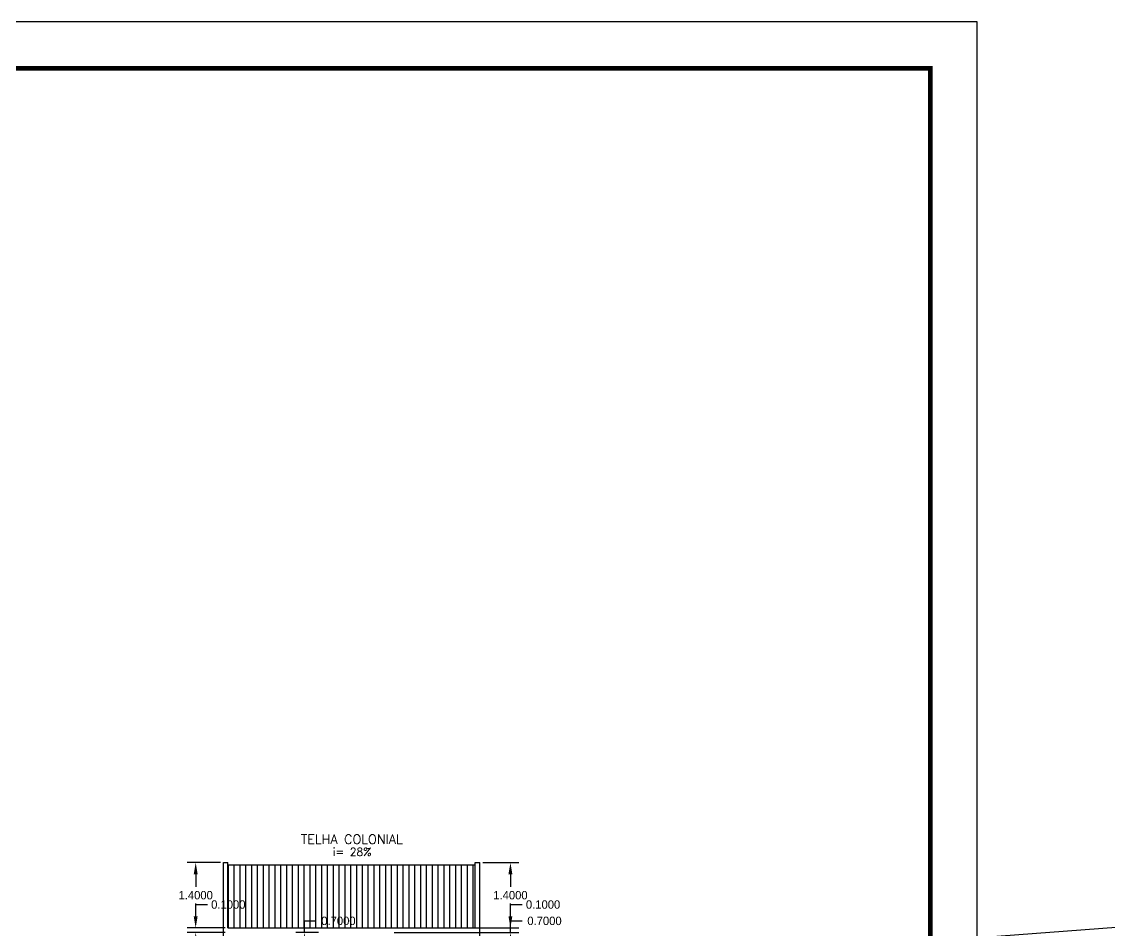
# Model space of a CAD drawing. Extents: x 1223 to 2114, y 507 to 973.
# Drawn here: x 1961.52 to 1984.84, y 643.52 to 662.98 of the extents above; entities that cross this region are included whole.
import ezdxf

# ---------------------------------------------------------------- set-up
doc = ezdxf.new("R2010")
doc.units = 0
doc.header["$MEASUREMENT"] = 0
doc.layers.get('0').update_dxf_attribs({"linetype": 'CONTINUOUS'})
doc.layers.get('DEFPOINTS').update_dxf_attribs({"linetype": 'CONTINUOUS'})
for name, color, linetype in [('FORMATO', 4, 'CONTINUOUS'), ('JANELAS', 8, 'CONTINUOUS'), ('JANELAS_INTERNO', 2, 'CONTINUOUS'), ('PAREDE', 2, 'CONTINUOUS'), ('REBAIXO', 8, 'CONTINUOUS')]:
    doc.layers.add(name, color=color, linetype=linetype)
doc.styles.add('PADRAO_TXT', font='romans.shx')
doc.dimstyles.get("Standard").update_dxf_attribs({"dimtxt": 0.18, "dimasz": 0.18, "dimexe": 0.18, "dimexo": 0.0625, "dimgap": 0.09, "dimtad": 0, "dimtih": 1, "dimtoh": 1, "dimdec": 4, "dimzin": 0, "dimdsep": 46, "dimtxsty": 'Standard', "dimcen": 0.09, "dimadec": 0, "dimazin": 0, "dimtfac": 1, "dimtdec": 4, "dimtofl": 0, "dimtmove": 0, "dimatfit": 3, "dimfxl": 0, "dimtolj": 1, "dimtzin": 0, "dimarcsym": 0})

# ---------------------------------------------------------------- blocks, each defined once
blk = doc.blocks.new('*D489')
at = {"layer": 'DEFPOINTS', "color": 0, "transparency": 16777216}
for p in [(1965.249, 643.565), (1965.942, 643.565), (1965.942, 643.465)]:
    blk.add_point(p, dxfattribs=at)
at = {"layer": 'PAREDE', "color": 7, "lineweight": -2, "transparency": 16777216}
for p, q in [((1965.249, 643.815), (1965.249, 644.065)), ((1965.249, 644.065), (1965.499, 644.065)), ((1965.249, 643.215), (1965.249, 642.965))]:
    blk.add_line(p, q, dxfattribs=at)
at = {"layer": 'PAREDE', "color": 0, "lineweight": -2, "transparency": 16777216}
for p, q in [((1965.879, 643.565), (1965.069, 643.565)), ((1965.879, 643.465), (1965.069, 643.465))]:
    blk.add_line(p, q, dxfattribs=at)
at = {"layer": 'PAREDE', "color": 7, "transparency": 16777216}
for points in [[(1965.207, 643.815), (1965.291, 643.815), (1965.249, 643.565)], [(1965.207, 643.215), (1965.291, 643.215), (1965.249, 643.465)]]:
    blk.add_solid(points, dxfattribs=at)
at = {"layer": 'PAREDE', "color": 0, "transparency": 16777216, "insert": (1965.949, 644.065), "char_height": 0.18, "attachment_point": 5}
blk.add_mtext('\\A1;0.1000', dxfattribs=at)
blk = doc.blocks.new('*D490')
at = {"layer": 'DEFPOINTS', "color": 0, "transparency": 16777216}
for p in [(1965.249, 644.965), (1965.842, 644.965), (1965.942, 643.565)]:
    blk.add_point(p, dxfattribs=at)
at = {"layer": 'PAREDE', "color": 0, "lineweight": -2, "transparency": 16777216}
for p, q in [((1965.779, 644.965), (1965.069, 644.965)), ((1965.879, 643.565), (1965.069, 643.565))]:
    blk.add_line(p, q, dxfattribs=at)
at = {"layer": 'PAREDE', "color": 7, "lineweight": -2, "transparency": 16777216}
for p, q in [((1965.249, 644.715), (1965.249, 644.445)), ((1965.249, 643.815), (1965.249, 644.085))]:
    blk.add_line(p, q, dxfattribs=at)
at = {"layer": 'PAREDE', "color": 7, "transparency": 16777216}
for points in [[(1965.207, 644.715), (1965.291, 644.715), (1965.249, 644.965)], [(1965.207, 643.815), (1965.291, 643.815), (1965.249, 643.565)]]:
    blk.add_solid(points, dxfattribs=at)
at = {"layer": 'PAREDE', "color": 0, "transparency": 16777216, "insert": (1965.249, 644.265), "char_height": 0.18, "attachment_point": 5}
blk.add_mtext('\\A1;1.4000', dxfattribs=at)
blk = doc.blocks.new('*D492')
at = {"layer": 'DEFPOINTS', "color": 0, "transparency": 16777216}
for p in [(1969.442, 643.465), (1971.998, 643.465), (1969.442, 642.765)]:
    blk.add_point(p, dxfattribs=at)
at = {"layer": 'PAREDE', "color": 7, "lineweight": -2, "transparency": 16777216}
for p, q in [((1971.998, 643.465), (1971.998, 643.715)), ((1971.998, 643.715), (1972.248, 643.715)), ((1971.998, 643.015), (1971.998, 643.215))]:
    blk.add_line(p, q, dxfattribs=at)
at = {"layer": 'PAREDE', "color": 0, "lineweight": -2, "transparency": 16777216}
for p, q in [((1969.504, 643.465), (1972.178, 643.465)), ((1969.504, 642.765), (1972.178, 642.765))]:
    blk.add_line(p, q, dxfattribs=at)
at = {"layer": 'PAREDE', "color": 7, "transparency": 16777216}
for points in [[(1971.956, 643.215), (1972.039, 643.215), (1971.998, 643.465)], [(1971.956, 643.015), (1972.039, 643.015), (1971.998, 642.765)]]:
    blk.add_solid(points, dxfattribs=at)
at = {"layer": 'PAREDE', "color": 0, "transparency": 16777216, "insert": (1972.728, 643.715), "char_height": 0.18, "attachment_point": 5}
blk.add_mtext('\\A1;0.7000', dxfattribs=at)
blk = doc.blocks.new('*D493')
at = {"layer": 'DEFPOINTS', "color": 0, "transparency": 16777216}
for p in [(1969.442, 643.565), (1969.442, 643.465), (1971.998, 643.565)]:
    blk.add_point(p, dxfattribs=at)
at = {"layer": 'PAREDE', "color": 7, "lineweight": -2, "transparency": 16777216}
for p, q in [((1971.998, 643.815), (1971.998, 644.065)), ((1971.998, 644.065), (1972.248, 644.065)), ((1971.998, 643.215), (1971.998, 642.965))]:
    blk.add_line(p, q, dxfattribs=at)
at = {"layer": 'PAREDE', "color": 0, "lineweight": -2, "transparency": 16777216}
for p, q in [((1969.504, 643.565), (1972.178, 643.565)), ((1969.504, 643.465), (1972.178, 643.465))]:
    blk.add_line(p, q, dxfattribs=at)
at = {"layer": 'PAREDE', "color": 7, "transparency": 16777216}
for points in [[(1971.956, 643.815), (1972.039, 643.815), (1971.998, 643.565)], [(1971.956, 643.215), (1972.039, 643.215), (1971.998, 643.465)]]:
    blk.add_solid(points, dxfattribs=at)
at = {"layer": 'PAREDE', "color": 0, "transparency": 16777216, "insert": (1972.698, 644.065), "char_height": 0.18, "attachment_point": 5}
blk.add_mtext('\\A1;0.1000', dxfattribs=at)
blk = doc.blocks.new('*D494')
at = {"layer": 'DEFPOINTS', "color": 0, "transparency": 16777216}
for p in [(1971.342, 644.965), (1971.998, 644.965), (1969.442, 643.565)]:
    blk.add_point(p, dxfattribs=at)
at = {"layer": 'PAREDE', "color": 0, "lineweight": -2, "transparency": 16777216}
for p, q in [((1971.404, 644.965), (1972.178, 644.965)), ((1969.504, 643.565), (1972.178, 643.565))]:
    blk.add_line(p, q, dxfattribs=at)
at = {"layer": 'PAREDE', "color": 7, "lineweight": -2, "transparency": 16777216}
for p, q in [((1971.998, 644.715), (1971.998, 644.445)), ((1971.998, 643.815), (1971.998, 644.085))]:
    blk.add_line(p, q, dxfattribs=at)
at = {"layer": 'PAREDE', "color": 7, "transparency": 16777216}
for points in [[(1971.956, 644.715), (1972.039, 644.715), (1971.998, 644.965)], [(1971.956, 643.815), (1972.039, 643.815), (1971.998, 643.565)]]:
    blk.add_solid(points, dxfattribs=at)
at = {"layer": 'PAREDE', "color": 0, "transparency": 16777216, "insert": (1971.998, 644.265), "char_height": 0.18, "attachment_point": 5}
blk.add_mtext('\\A1;1.4000', dxfattribs=at)
blk = doc.blocks.new('*D497')
at = {"layer": 'DEFPOINTS', "color": 0, "transparency": 16777216}
for p in [(1967.58, 643.465), (1967.942, 643.465), (1967.942, 642.765)]:
    blk.add_point(p, dxfattribs=at)
at = {"layer": 'PAREDE', "color": 7, "lineweight": -2, "transparency": 16777216}
for p, q in [((1967.58, 643.465), (1967.58, 643.715)), ((1967.58, 643.715), (1967.83, 643.715)), ((1967.58, 643.015), (1967.58, 643.215))]:
    blk.add_line(p, q, dxfattribs=at)
at = {"layer": 'PAREDE', "color": 0, "lineweight": -2, "transparency": 16777216}
for p, q in [((1967.879, 643.465), (1967.4, 643.465)), ((1967.879, 642.765), (1967.4, 642.765))]:
    blk.add_line(p, q, dxfattribs=at)
at = {"layer": 'PAREDE', "color": 7, "transparency": 16777216}
for points in [[(1967.538, 643.215), (1967.621, 643.215), (1967.58, 643.465)], [(1967.538, 643.015), (1967.621, 643.015), (1967.58, 642.765)]]:
    blk.add_solid(points, dxfattribs=at)
at = {"layer": 'PAREDE', "color": 0, "transparency": 16777216, "insert": (1968.31, 643.715), "char_height": 0.18, "attachment_point": 5}
blk.add_mtext('\\A1;0.7000', dxfattribs=at)
blk = doc.blocks.new('*X129')
at = {"color": 0}
for p, q in [((1965.951, 643.565), (1965.951, 644.915)), ((1966.076, 643.565), (1966.076, 644.915)), ((1966.201, 643.565), (1966.201, 644.915)), ((1966.326, 643.565), (1966.326, 644.915)), ((1966.451, 643.565), (1966.451, 644.915)), ((1966.576, 643.565), (1966.576, 644.915)), ((1966.701, 643.565), (1966.701, 644.915)), ((1966.826, 643.565), (1966.826, 644.915)), ((1966.951, 643.565), (1966.951, 644.915)), ((1967.076, 643.565), (1967.076, 644.915)), ((1967.201, 643.565), (1967.201, 644.915)), ((1967.326, 643.565), (1967.326, 644.915)), ((1967.451, 643.565), (1967.451, 644.915)), ((1967.576, 643.565), (1967.576, 644.915)), ((1967.701, 643.565), (1967.701, 644.915)), ((1967.826, 643.565), (1967.826, 644.915)), ((1967.951, 643.565), (1967.951, 644.915)), ((1968.076, 643.565), (1968.076, 644.915)), ((1968.201, 643.565), (1968.201, 644.915)), ((1968.326, 643.565), (1968.326, 644.915)), ((1968.451, 643.565), (1968.451, 644.915)), ((1968.576, 643.565), (1968.576, 644.915)), ((1968.701, 643.565), (1968.701, 644.915)), ((1968.826, 643.565), (1968.826, 644.915)), ((1968.951, 643.565), (1968.951, 644.915)), ((1969.076, 643.565), (1969.076, 644.915)), ((1969.201, 643.565), (1969.201, 644.915)), ((1969.326, 643.565), (1969.326, 644.915)), ((1969.451, 643.565), (1969.451, 644.915)), ((1969.576, 643.565), (1969.576, 644.915)), ((1969.701, 643.565), (1969.701, 644.915)), ((1969.826, 643.565), (1969.826, 644.915)), ((1969.951, 643.565), (1969.951, 644.915)), ((1970.076, 643.565), (1970.076, 644.915)), ((1970.201, 643.565), (1970.201, 644.915)), ((1970.326, 643.565), (1970.326, 644.915)), ((1970.451, 643.565), (1970.451, 644.915)), ((1970.576, 643.565), (1970.576, 644.915)), ((1970.701, 643.565), (1970.701, 644.915)), ((1970.826, 643.565), (1970.826, 644.915)), ((1970.951, 643.565), (1970.951, 644.915)), ((1971.076, 643.565), (1971.076, 644.915)), ((1971.201, 643.565), (1971.201, 644.915))]:
    blk.add_line(p, q, dxfattribs=at)

msp = doc.modelspace()

# ---------------------------------------------------------------- linework, layer by layer
at = {"layer": 'FORMATO'}
msp.add_lwpolyline([(1900.40266, 603.5837), (1982.00266, 603.5837), (1982.00266, 662.9837), (1900.40266, 662.9837)], close=True, dxfattribs=at)
at = {"layer": 'FORMATO', "const_width": 0.1}
msp.add_lwpolyline([(1901.40266, 604.5837), (1981.00266, 604.5837), (1981.00266, 661.9837), (1901.40266, 661.9837)], close=True, dxfattribs=at)
at = {"layer": 'JANELAS'}
msp.add_line((1965.94189, 644.91515), (1971.24189, 644.91515), dxfattribs=at)
at = {"layer": 'JANELAS_INTERNO'}
msp.add_line((1516.64871, 608.62187), (2113.74782, 653.18983), dxfattribs=at)
at = {"layer": 'PAREDE'}
for p, q in [((1965.84189, 640.46515), (1965.84189, 644.96515)), ((1965.84189, 644.96515), (1965.94189, 644.96515)), ((1965.94189, 643.56515), (1965.94189, 644.96515)), ((1971.24189, 644.96515), (1971.34189, 644.96515)), ((1971.24189, 643.56515), (1971.24189, 644.96515)), ((1971.34189, 640.46515), (1971.34189, 644.96515)), ((1965.94189, 643.56515), (1971.24189, 643.56515))]:
    msp.add_line(p, q, dxfattribs=at)

# ---------------------------------------------------------------- block references
at = {"layer": 'REBAIXO', "linetype": 'Continuous'}
msp.add_blockref('*X129', (0, 0), dxfattribs=at)

# ---------------------------------------------------------------- texts
at = {"layer": 'JANELAS', "style": 'PADRAO_TXT'}
msp.add_text('i= 28%', height=0.17, dxfattribs=at).set_placement((1968.18748, 645.10974))
at = {"layer": 'PAREDE', "style": 'PADRAO_TXT'}
msp.add_text('TELHA COLONIAL', height=0.2, dxfattribs=at).set_placement((1967.50526, 645.36474))

# ---------------------------------------------------------------- dimensions: what is measured, and where the dimension line sits
at = {"layer": 'PAREDE'}
for base, p1, p2, picture, middle in [((1965.24895, 644.96515), (1965.94189, 643.56515), (1965.84189, 644.96515), '*D490', (1965.24895, 644.26515)), ((1971.99773, 644.96515), (1969.44189, 643.56515), (1971.34189, 644.96515), '*D494', (1971.99773, 644.26515)), ((1965.24895, 643.56515), (1965.94189, 643.46515), (1965.94189, 643.56515), '*D489', (1965.94895, 644.06515)), ((1971.99773, 643.56515), (1969.44189, 643.46515), (1969.44189, 643.56515), '*D493', (1972.69773, 644.06515)), ((1967.57955, 643.46515), (1967.94189, 642.76515), (1967.94189, 643.46515), '*D497', (1968.30955, 643.71515)), ((1971.99773, 643.46515), (1969.44189, 642.76515), (1969.44189, 643.46515), '*D492', (1972.72773, 643.71515))]:
    dim = msp.add_linear_dim(base=base, p1=p1, p2=p2, angle=90, dimstyle='Standard', override={"dimasz": 0.25, "dimlfac": 1, "dimclrd": 7}, dxfattribs=at)
    dim.commit()
    dim.dimension.update_dxf_attribs({"geometry": picture, "text_midpoint": middle})

doc.saveas('drawing.dxf')
